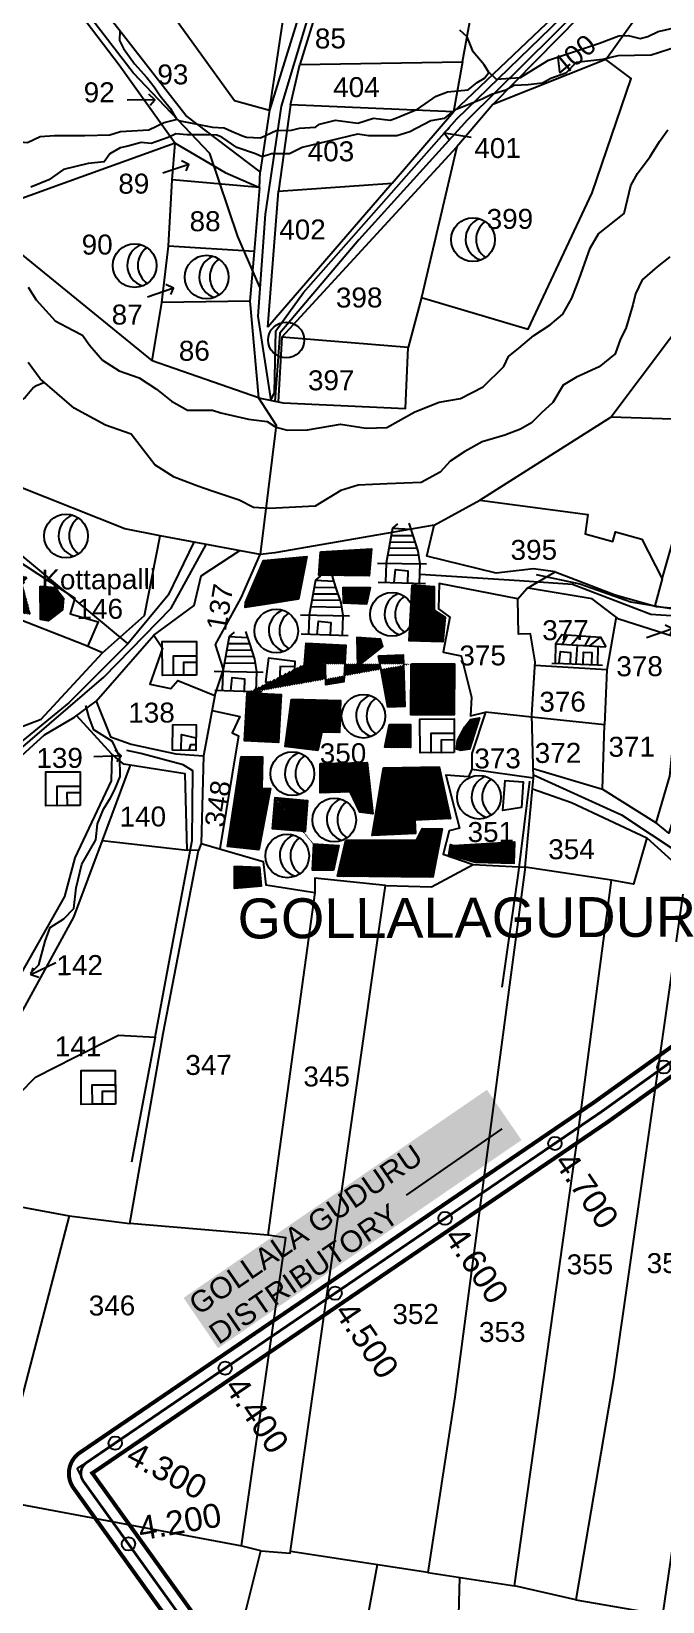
# Model space of a CAD drawing. Header units: inches. Extents: x 208632 to 221797, y 1591440 to 1598854.
# Drawn here: x 211073 to 211547, y 1594470 to 1595650 of the extents above; entities that cross this region are included whole.
import ezdxf
from ezdxf.enums import TextEntityAlignment as Align

# ---------------------------------------------------------------- set-up
doc = ezdxf.new("R2010")
doc.units = ezdxf.units.IN
doc.header["$LTSCALE"] = 15
doc.header["$MEASUREMENT"] = 0
doc.header["$PDMODE"] = 32
doc.header["$PDSIZE"] = 10
doc.linetypes.add('HIDDEN2', pattern=[0.1875, 0.125, -0.0625])
for name, color, linetype in [('BOUNDRY STONES', 240, 'Continuous'), ('CANAL1', 7, 'Continuous'), ('CSMark', 72, 'Continuous'), ('PAPER SIZE', 5, 'Continuous'), ('PLOTS', 7, 'Continuous'), ('PLOTS NO', 7, 'Continuous'), ('ROADS', 1, 'Continuous'), ('STREAMS', 4, 'Continuous'), ('STRUCTURE', 5, 'Continuous'), ('text2', 7, 'Continuous'), ('VILLAGE', 7, 'Continuous'), ('wells', 7, 'Continuous')]:
    doc.layers.add(name, color=color, linetype=linetype)
doc.styles.add('FONT1', font='Arial')
doc.styles.get("Standard").update_dxf_attribs({"font": 'arial.ttf'})
doc.dimstyles.get("Standard").update_dxf_attribs({"dimtxt": 0.18, "dimasz": 0.18, "dimexe": 0.18, "dimexo": 0.0625, "dimgap": 0.09, "dimtad": 0, "dimtih": 1, "dimtoh": 1, "dimdec": 4, "dimzin": 0, "dimdsep": 46, "dimtxsty": 'Standard', "dimcen": 0.09, "dimadec": 0, "dimazin": 0, "dimtfac": 1, "dimtdec": 4, "dimtofl": 0, "dimtmove": 0, "dimatfit": 3, "dimfxl": 1, "dimtolj": 1, "dimtzin": 0, "dimarcsym": 0})
pattern_1 = [(45.23989489005428, (173772.8954707289, 1588738.121336288), (-0.7252197843561018, 0.7191721440131742), [])]

# ---------------------------------------------------------------- blocks, each defined once
blk = doc.blocks.new('GGGGGFDGG')
at = {"layer": 'PLOTS NO', "color": 0}
for points in [[(17673.87058908818, 8953.0614018997), (17670.64353594295, 8947.465246906475), (17676.97567116233, 8943.146468372928)], [(17670.64353594295, 8947.465246906475), (17695.64525086159, 8951.975160277565)]]:
    blk.add_lwpolyline(points, dxfattribs=at)

msp = doc.modelspace()

# ---------------------------------------------------------------- hatches: boundary and pattern name
at = {"layer": 'VILLAGE'}
h = msp.add_hatch(dxfattribs=at)
h.set_pattern_fill('ANSI31', color=30, scale=8.17078623720784, angle=0.2398948900542782)
h.set_pattern_definition(pattern_1)
h.paths.add_polyline_path([(211289.9518435943, 1595258.995999154), (211328.1588432111, 1595261.156072827), (211326.4327082234, 1595240.957236145), (211288.653898086, 1595241.294634872)])
h.paths.add_polyline_path([(211233.5882052379, 1595220.771017167), (211247.0516816224, 1595252.292182553), (211279.7158393533, 1595255.289359372), (211273.4098218328, 1595223.321458566), (211233.2366116421, 1595217.050989492)])
h = msp.add_hatch(dxfattribs=at)
h.set_pattern_fill('ANSI31', color=30, scale=8.17078623720784, angle=0.2398948900542782)
h.set_pattern_definition(pattern_1)
h.paths.add_polyline_path([(211079.2472303517, 1595233.096538561), (211090.4974786658, 1595232.070422478), (211096.7748380111, 1595224.050515836), (211095.9900564179, 1595215.262073119), (211085.0159339139, 1595207.005741225), (211079.3428620831, 1595208.049342499)])
h.paths.add_polyline_path([(211060.196689828, 1595241.404805742), (211069.7749037212, 1595240.265329664), (211066.2610216223, 1595233.828573398), (211072.1229075703, 1595211.965690178), (211053.7516111262, 1595214.6411017)])
h.paths.add_polyline_path([(211047.9032588131, 1595252.549873126), (211059.018246235, 1595248.290775856), (211047.1331006664, 1595218.231962918), (211027.9064716356, 1595226.632270198), (211035.0234327338, 1595241.797087899), (211043.5246472747, 1595238.179421626)])
h = msp.add_hatch(dxfattribs=at)
h.set_pattern_fill('ANSI31', color=30, scale=8.17078623720784, angle=0.2398948900542782)
h.set_pattern_definition(pattern_1)
h.paths.add_polyline_path([(211317.792920691, 1595172.841786905), (211336.7554572629, 1595187.726475459), (211335.0173356308, 1595193.17380638), (211317.0785071484, 1595194.501261261)])
h.paths.add_polyline_path([(211306.8659552684, 1595232.31785679), (211327.2732962423, 1595232.230436306), (211324.5592197924, 1595219.602178086), (211307.0554027992, 1595220.337296546)])
h.paths.add_polyline_path([(211358.8331499522, 1595234.045513784), (211375.3369954525, 1595232.751967249), (211375.2744506303, 1595215.105193068), (211383.6137007616, 1595209.893883395), (211381.7823727124, 1595191.35401416), (211356.623144629, 1595191.998161149)])
h = msp.add_hatch(dxfattribs=at)
h.set_pattern_fill('ANSI31', color=30, scale=8.17078623720784, angle=0.2398948900542782)
h.set_pattern_definition(pattern_1)
h.paths.add_polyline_path([(211267.9930847137, 1595148.246407475), (211304.8656756465, 1595147.06097217), (211304.0938954095, 1595123.054991526), (211290.8484012267, 1595123.480827521), (211287.9291340077, 1595109.642733027), (211263.2827663075, 1595112.554134424)])
h.paths.add_polyline_path([(211341.7113433676, 1595129.262789773), (211357.6176752099, 1595129.173485015), (211357.520542419, 1595111.872879247), (211338.1911432383, 1595111.981402527)])
h.paths.add_polyline_path([(211333.3534643298, 1595180.855058581), (211352.0641744038, 1595181.400921419), (211353.1956615241, 1595142.61658591), (211340.5672302028, 1595142.248166362)], flags=17)
edge = h.paths.add_edge_path()
edge.add_line((211234.7787928403, 1595152.857924222), (211260.2514017198, 1595151.721424432))
edge.add_line((211260.2514017198, 1595151.721424432), (211258.2427856196, 1595115.547627375))
edge.add_line((211258.2427856196, 1595115.547627375), (211232.7955475207, 1595116.960631712))
edge.add_line((211232.7955475207, 1595116.960631712), (211234.7887854454, 1595152.857478386))
edge.add_line((211277.8396017128, 1595174.549371357), (211279.021128033, 1595190.294654106))
edge.add_line((211279.021128033, 1595190.294654106), (211308.8274904539, 1595188.843303751))
edge.add_line((211308.8274904539, 1595188.843303751), (211307.4762411108, 1595161.092714444))
edge.add_line((211307.4762411108, 1595161.092714444), (211293.8105318939, 1595159.031682327))
edge.add_line((211293.8105318939, 1595159.031682327), (211293.5931993555, 1595173.68022466))
edge.add_line((211293.5931993555, 1595173.68022466), (211277.8629579877, 1595174.860622274))
edge.add_line((211358.2078594928, 1595174.734685978), (211390.4877242108, 1595174.714000643))
edge.add_line((211390.4877242108, 1595174.714000643), (211390.4631259784, 1595136.32798533))
edge.add_line((211390.4631259784, 1595136.32798533), (211357.8995204071, 1595136.348852491))
edge.add_line((211357.8995204071, 1595136.348852491), (211357.9241186395, 1595174.734867803))
h = msp.add_hatch(dxfattribs=at)
h.set_pattern_fill('ANSI31', color=30, scale=8.17078623720784, angle=0.2398948900542782)
h.set_pattern_definition(pattern_1)
h.paths.add_polyline_path([(211392.922375997, 1595117.216567292), (211395.3452998003, 1595121.815270707), (211398.2581607154, 1595127.343873553), (211402.527541621, 1595132.975120893), (211409.3612153273, 1595134.077655408), (211405.117793185, 1595120.977512846), (211401.7878244361, 1595110.697351252), (211395.3968040292, 1595109.514226296), (211392.0705834942, 1595110.671845017)])
h = msp.add_hatch(dxfattribs=at)
h.set_pattern_fill('ANSI31', color=30, scale=8.17078623720784, angle=0.2398948900542782)
h.set_pattern_definition(pattern_1)
h.paths.add_polyline_path([(211289.5085991123, 1595099.864425443), (211324.8652825025, 1595100.514927598), (211329.2159133751, 1595062.013442945), (211319.4908156854, 1595063.312544265), (211312.2212648443, 1595078.522528678), (211289.6011586593, 1595077.757908687)])
h.paths.add_polyline_path([(211230.1283010081, 1595105.148776311), (211246.2171974273, 1595104.881185173), (211245.8241233448, 1595081.24763642), (211252.2170103781, 1595081.14130968), (211243.4939148773, 1595034.864500873), (211219.8543670201, 1595037.445162777)])
h.paths.add_polyline_path([(211225.1555617707, 1595022.531795069), (211244.0561434418, 1595021.868202291), (211245.177789934, 1595007.54909171), (211225.0915546691, 1595005.975694033)])
edge = h.paths.add_edge_path()
edge.add_line((211284.3594279549, 1595039.361006468), (211303.580302422, 1595038.2743381))
edge.add_line((211303.580302422, 1595038.2743381), (211299.6241817474, 1595019.583760106))
edge.add_line((211299.6241817474, 1595019.583760106), (211283.804716823, 1595019.729732646))
edge.add_line((211283.804716823, 1595019.729732646), (211284.9128186621, 1595039.329720057))
edge.add_line((211255.394547486, 1595074.271321166), (211280.0382459539, 1595072.029882413))
edge.add_line((211280.0382459539, 1595072.029882413), (211278.2922903248, 1595048.743293352))
edge.add_line((211278.2922903248, 1595048.743293352), (211253.6984691209, 1595050.587261159))
edge.add_line((211253.6984691209, 1595050.587261159), (211255.8488666802, 1595074.229999096))
h = msp.add_hatch(dxfattribs=at)
h.set_pattern_fill('ANSI31', color=30, scale=8.17078623720784, angle=0.2398948900542782)
h.set_pattern_definition(pattern_1)
h.paths.add_polyline_path([(211308.9232710731, 1595042.138903968), (211362.1443970799, 1595042.22158535), (211366.6325162249, 1595050.949207737), (211381.2130826894, 1595050.675301251), (211374.3263504123, 1595014.471451175), (211302.5999883593, 1595015.008553772)])
h.paths.add_polyline_path([(211337.2827580046, 1595096.547458989), (211379.1748587041, 1595097.225261043), (211387.5488331764, 1595058.405730786), (211360.7406410536, 1595057.288620334), (211361.1648957996, 1595047.107440199), (211328.6518178583, 1595045.75260437)])
h = msp.add_hatch(dxfattribs=at)
h.set_pattern_fill('ANSI31', color=30, scale=8.17078623720784, angle=0.2398948900542782)
h.set_pattern_definition(pattern_1)
h.paths.add_polyline_path([(211389.5417044713, 1595038.298409053), (211435.7019023417, 1595041.055205915), (211435.2686627726, 1595024.737262605), (211406.467587512, 1595025.501927931), (211386.4540344617, 1595030.904355172), (211387.5610967286, 1595038.957220705)])

# ---------------------------------------------------------------- linework, layer by layer
at = {"layer": 'BOUNDRY STONES'}
msp.add_circle((211264.0709893196, 1595418.122875403), 13.49425843597658, dxfattribs=at)
at = {"layer": 'CANAL1', "color": 200, "linetype": 'ByBlock', "ltscale": 40, "const_width": 3}
for points in [[(211501.6290754991, 1593808.012780128), (211491.7015744763, 1593858.552785335), (211390.5141219783, 1593958.820351901, -0.22846699026961), (211382.0968485184, 1593982.559717898), (211391.7579379266, 1594071.266084281), (211261.911493143, 1594321.047031499), (211251.5136223042, 1594343.733295147), (211208.1613312032, 1594386.143145137, -0.1007376071034725), (211203.9094586186, 1594392.417299315), (211180.0891253307, 1594449.586099206), (211104.2924115403, 1594555.071835991, -0.433224284621386), (211109.6521904235, 1594582.270847788), (211110.0792660386, 1594582.537770048), (211495.8438826376, 1594845.377392238), (211668.0837932882, 1594968.832588311), (211715.087029017, 1595017.754323458, -0.1016365247283189), (211721.3848586868, 1595022.089005438), (211771.1017025844, 1595043.12305478), (212025.5877440956, 1595180.385211028), (212076.596035417, 1595194.959008548), (212227.6798400554, 1595199.884797137), (212276.1188899335, 1595239.221096004)], [(211519.3455227801, 1593811.207446814), (211509.4232547858, 1593861.720811149, 0.1501138582995362), (211504.1530694543, 1593871.554885679), (211403.1837935917, 1593971.606259034, -0.2284669902724561), (211399.9910346932, 1593980.610846136), (211409.6193497695, 1594069.016284564, 0.1480368160980095), (211407.5892565346, 1594079.837022557), (211278.088506857, 1594328.952968502), (211266.4863776958, 1594354.266704853), (211220.6031281414, 1594399.152492461), (211195.9108746693, 1594458.413900794), (211118.28766341, 1594566.441560857), (211119.9207339612, 1594567.462229952), (211506.1561173624, 1594830.622607762), (211679.9162067118, 1594955.167411689), (211728.2092166611, 1595005.431564901), (211778.8982974156, 1595026.87694522), (212032.4122559044, 1595163.614788972), (212079.403964583, 1595177.040991452), (212227.9299083353, 1595181.883386046, 0.163809803619452), (212239.2882924537, 1595186.124086097), (212287.4660071032, 1595225.248160309)]]:
    msp.add_lwpolyline(points, format="xyb", dxfattribs=at)
at = {"layer": 'CANAL1', "color": 1, "linetype": 'HIDDEN2', "ltscale": 5, "const_width": 2}
msp.add_lwpolyline([(211188, 1594454), (211111.6012446292, 1594560.323593685, -0.4332242846206105), (211114.4221808836, 1594574.638863052), (211115, 1594575), (211501, 1594838), (211674, 1594962), (211721.5769714096, 1595011.51888861, -0.101636524727089), (211724.8916186041, 1595013.800300179), (211775, 1595035), (212029, 1595172), (212078, 1595186), (212227.6366369644, 1595190.878606549, 0.1638098036197554), (212233.6147338689, 1595193.110553944), (212281.7924485184, 1595232.234628157)], format="xyb", dxfattribs=at)
at = {"layer": 'CSMark', "linetype": 'Continuous'}
for p in [(211547.9813907929, 1594871.67452288), (211466.1283112753, 1594814.240274263), (211383.4874631752, 1594757.933167915), (211300.846615075, 1594701.626061567), (211218.2057669749, 1594645.318955219), (211135.5649188747, 1594589.011848871), (211145.4933330759, 1594513.156220033)]:
    msp.add_point(p, dxfattribs=at)
at = {"layer": 'PLOTS'}
for points in [[(211323.53103461, 1595838.529660744), (211296.6442595536, 1595736.552244153), (211251.4878919066, 1595590.857958876), (211263.9918461468, 1595674.408422312), (211223.3187588724, 1595687.597812241), (211230.2775477049, 1595743.038827236), (211177.3564020637, 1595795.742182293), (211149.8886237311, 1595786.378195274), (211135.502309001, 1595722.60241042), (211225.2318084661, 1595598.245011178), (211251.4878919066, 1595590.857958876), (211244.5758851763, 1595544.672459912), (211188.5077366287, 1595586.90440069), (211116.8795088842, 1595679.218380243), (211085.3272179214, 1595719.882761235), (211135.502309001, 1595722.60241042)], [(211389.95410719, 1595589.665099141), (211514.8909403605, 1595708.575673359), (211589.8125716422, 1595766.602700276), (211664.573529375, 1595809.381427186), (211562.3480879059, 1595794.12905291), (211469.2236964131, 1595801.951120506), (211425.0468354225, 1595808.204308551)], [(211504.3645681199, 1595629.038603335), (211590.2579281521, 1595749.043943478), (211484.0216198272, 1595660.771286044), (211419.3424398923, 1595595.181248263)], [(211396.6944182272, 1595627.168456085), (211409.532351043, 1595698.599221544), (211303.0058528832, 1595717.802077816), (211274.3815518871, 1595625.27589643)], [(211244.0525100335, 1595532.893571714), (211178.4749998866, 1595538.544828191), (211180.5010534605, 1595566.042706267), (211094.488384043, 1595535.065655681), (211048.6042471164, 1595518.540703714), (211031.8058013288, 1595503.335987821), (210955.1401763034, 1595547.656467612), (210877.0218685801, 1595592.816744824), (211058.7949745729, 1595613.604049793), (211054.2617046777, 1595637.210079093), (211072.9433672036, 1595711.516996206)], [(211072.9433672036, 1595711.516996206), (211138.3874277075, 1595625.056048834), (211180.5010534605, 1595566.042706267), (211218.3108946527, 1595544.143656054), (211244.0525100335, 1595532.893571714), (211244.5758851763, 1595544.672459912)], [(211267.3074973604, 1595594.789728029), (211274.3815518871, 1595625.27589643), (211396.6944182272, 1595627.168456085), (211389.95410719, 1595589.665099141)], [(211365.7752033411, 1595450.064842712), (211446.0168417734, 1595426.169338491), (211494.2095653406, 1595528.686076418), (211523.4508259245, 1595614.631473052), (211504.3645681199, 1595629.038603335), (211419.3424398923, 1595595.181248263), (211392.4344331245, 1595563.284266881)], [(211343.6564880412, 1595536.037692619), (211389.95410719, 1595589.665099141), (211267.3074973604, 1595594.789728029), (211258.3742098889, 1595529.987657231)], [(211260.7799685804, 1595420.197584579), (211392.4344331245, 1595563.284266881), (211365.7752033411, 1595450.064842712), (211355.7697932215, 1595412.407076802)], [(211031.8058013288, 1595503.335987821), (211059.1969497889, 1595487.501135612), (211163.3427213045, 1595402.607246399), (211170.6380346974, 1595446.218928756), (211175.5046586121, 1595488.621159133), (211178.4749998866, 1595538.544828191)], [(211244.0525100335, 1595532.893571714), (211239.9032804202, 1595484.745669), (211175.5046586121, 1595488.621159133)], [(211250.2463954073, 1595427.839018408), (211258.3742098889, 1595529.987657231), (211343.6564880412, 1595536.037692619), (211250.2463954073, 1595427.839018408)], [(211239.9032804202, 1595484.745669), (211236.6871946848, 1595447.426022333), (211170.6380346974, 1595446.218928756)], [(211236.6871946848, 1595447.426022333), (211243.2518062532, 1595374.55857807), (211163.3427213045, 1595402.607246399)], [(211409.6921233217, 1595297.741906081), (211470.5895749984, 1595336.352708343), (211508.1797938308, 1595360.186029218), (211574.372883116, 1595447.967830621), (211647.9120319667, 1595447.066826028), (211639.026337809, 1595355.958072511), (211508.1797938308, 1595360.186029218)], [(211243.2518062532, 1595374.55857807), (211261.7199434209, 1595370.854285124), (211353.6486090899, 1595366.597577861), (211355.7697932215, 1595412.407076802), (211260.7799685804, 1595420.197584579), (211258.1500598428, 1595371.570323478)], [(211243.2518062532, 1595374.55857807), (211256.5113484022, 1595354.208811211), (211244.5807216653, 1595257.023430224), (211169.3105279536, 1595270.934203769)], [(211126.0393279442, 1595182.946158522), (211157.6334013524, 1595210.990532318), (211169.3105279536, 1595270.934203769), (211142.7632626798, 1595276.105655067), (211063.2579866041, 1595307.706326443), (211024.3399535065, 1595346.942390811)], [(210898.0728401572, 1595305.568558586), (211040.4477064476, 1595266.324121979), (211105.2109050683, 1595224.145584838), (211101.7696438908, 1595212.210399183), (211122.7014119444, 1595206.175161621), (211114.7976891501, 1595187.774950863)], [(211375.4087849513, 1595278.992607203), (211409.6921233217, 1595297.741906081), (211490.8014334255, 1595286.976726563), (211488.866271988, 1595272.396420784), (211509.5744185217, 1595266.612487078), (211511.5983290155, 1595273.858668865), (211531.3924515671, 1595268.330028606), (211546.8149428472, 1595238.501727876), (211541.0802932837, 1595218.257264977)], [(211546.8149428472, 1595238.501727876), (211562.9532082131, 1595295.473040742), (211692.4380003609, 1595279.473115099), (211689.6939807164, 1595211.066334358), (211582.4530917775, 1595214.119585189)], [(210875.3472001583, 1595275.320720608), (210989.5529786612, 1595236.838201852), (210969.7493241908, 1595197.410789609), (210987.398336542, 1595151.25528057), (211059.6572986243, 1595125.390207133), (211079.9904119819, 1595133.034880473), (211126.0393279442, 1595182.946158522), (211112.6324254501, 1595188.70502956), (210989.5529786612, 1595236.838201852)], [(211466.1613690168, 1595243.951938516), (211450.0744902864, 1595246.106840387), (211421.8035382603, 1595242.959847028), (211369.7280260235, 1595255.613250294), (211375.4087849513, 1595278.992607203), (211255.4902636167, 1595258.245117316), (211244.5807216653, 1595257.023430224)], [(210374.9868689108, 1594376.528986337), (210607.2254122889, 1594328.26036109), (210653.3052161603, 1594465.7575027), (210498.6564100502, 1594540.277329969), (210520.3780595087, 1594586.892466567), (210588.7621088826, 1594671.487473441), (210675.0320327674, 1594741.405956348), (210738.4744169493, 1594792.823588986), (210866.1646601796, 1594907.553111028), (210925.8232685094, 1594966.559100708), (210960.3291841947, 1594999.106346471), (211022.9601063166, 1595067.385748876), (211082.3589382865, 1595121.253972376), (211104.8379688989, 1595134.64924314), (211121.1218284389, 1595146.658222558), (211164.5399050984, 1595196.370545816), (211194.9612812289, 1595218.682386948), (211200.1616754322, 1595240.923099459), (211229.2866477816, 1595259.849946111)], [(211210.4817113822, 1595151.050428128), (211216.9514597185, 1595170.429219957), (211210.9648684051, 1595189.264296649), (211230.346162359, 1595224.34770414), (211244.5807216653, 1595257.023430224)], [(211338.7128284115, 1595008.175502026), (211373.2483469628, 1595007.136887109), (211404.6078353686, 1595023.864626843), (211443.6857888223, 1595021.859040225), (211449.9400842944, 1595089.060703139), (211448.7575324801, 1595136.457913987), (211451.1582985623, 1595176.272075348), (211447.6173777337, 1595197.258987209), (211438.8375487185, 1595197.025066341), (211438.1289979169, 1595223.619337024), (211444.9034061136, 1595231.340727724), (211466.1613690168, 1595243.951938516), (211511.3595127603, 1595226.676271295), (211542.573309266, 1595217.834338299), (211582.4530917775, 1595214.119585189), (211576.5776809887, 1595203.544762408), (211560.5375846279, 1595193.617631229), (211514.2043046781, 1595208.312203958), (211494.1117224222, 1595223.708253192), (211447.5684208356, 1595231.345509636), (211445.4871396278, 1595231.687025553)], [(211438.1289979169, 1595223.619337024), (211379.1191508071, 1595234.994778947), (211378.6752773264, 1595216.186085166), (211387.0661041192, 1595209.691092817), (211382.0098698846, 1595183.39679382), (211395.5084515874, 1595180.801098421), (211403.2608263692, 1595149.681434892), (211402.5358232797, 1595135.573304732), (211414.022697215, 1595138.518408027)], [(211512.0333554986, 1595209.975705445), (211505.222640458, 1595170.148451872), (211450.986252164, 1595173.418868151)], [(211582.4530917775, 1595214.119585189), (211571.8039504956, 1595134.704684071), (211563.0147086316, 1595084.40161054), (211551.7786100357, 1595047.516271208), (211542.0959871658, 1595055.222864476), (211552.5542054431, 1595090.272035688), (211562.2757660479, 1595186.598186298), (211560.5375846279, 1595193.617631229)], [(211164.5399050984, 1595196.370545816), (211171.1661796833, 1595186.398189341), (211161.4580599768, 1595159.495908315), (211177.2699817509, 1595156.250820953), (211182.5875293064, 1595162.259808747), (211210.4817113822, 1595151.050428128), (211201.9383911677, 1595105.655765551)], [(211505.222640458, 1595170.148451872), (211503.4844212202, 1595128.786694023), (211448.8005126101, 1595134.735250964), (211414.022697215, 1595138.518408027), (211403.5908416132, 1595107.340560508), (211403.6404892902, 1595095.482926802), (211449.9400842944, 1595089.060703139)], [(211121.1218284389, 1595146.658222558), (211131.9167417011, 1595119.791923468), (211147.6378968185, 1595114.240986054), (211181.0986057208, 1595107.117987638), (211201.9383911677, 1595105.655765551), (211200.1944385609, 1595039.634521864), (211198.045481265, 1595034.512629887), (211189.6726810087, 1595034.787404945), (211188.1930822655, 1595091.952543001), (211142.1184741404, 1595099.196549356), (211132.9394448373, 1595106.904868573), (211106.3781953925, 1595135.785125467)], [(211208.3267041804, 1595139.599865312), (211229.3358381284, 1595135.193468475), (211223.3970803806, 1595122.87161518), (211228.1568122168, 1595120.5775695), (211214.0682338968, 1595035.623843059)], [(211449.7629882323, 1595096.158793299), (211501.9468327081, 1595080.400328839), (211503.4844212202, 1595128.786694023)], [(211132.9394448373, 1595106.904868573), (211132.4025871281, 1595086.741873399), (211105.1133083671, 1595028.871496204), (211097.5285034755, 1594999.77912219), (211048.3850746013, 1594913.489454188), (211042.9397704148, 1594879.945216841), (211017.5741620485, 1594832.677943025), (210989.6559201234, 1594806.533584039), (210899.5592598534, 1594821.029170527), (210815.672780784, 1594862.186221252)], [(211146.7485422193, 1595098.468594329), (211125.6590721869, 1595041.842162567), (211189.6726810087, 1595034.787404945)], [(211403.6404892902, 1595095.482926802), (211401.1297822745, 1595089.748974899), (211384.047460358, 1595091.140209663), (211394.4606378987, 1595051.200904314), (211386.6357817239, 1595049.160768266), (211382.0157392162, 1595031.599870986), (211404.6078353686, 1595023.864626843)], [(211449.1710187616, 1595080.797185221), (211478.5000045781, 1595070.597133606), (211535.1987803592, 1595043.828661587), (211564.624948574, 1595017.434308401), (211606.5250784016, 1594977.582011838)], [(211501.9468327081, 1595080.400328839), (211542.0959871658, 1595055.222864476)], [(211535.1987803592, 1595043.828661587), (211525.0791776781, 1595009.067720966), (211508.6725078342, 1595012.087779952), (211443.6857888223, 1595021.859040225), (211415.2181693689, 1594807.359064449), (211390.8570224517, 1594623.800849046), (211370.582883471, 1594491.619035473), (211267.2001545446, 1594507.475950716)], [(211125.6590721869, 1595041.842162567), (211104.2194832146, 1594984.275641453), (211063.4455114866, 1594909.647270828), (211044.3265794241, 1594914.524847965), (210925.8232685094, 1594966.559100708)], [(211031.9436112444, 1594772.609567337), (211100.9506303622, 1594759.76083908), (211146.6127115122, 1594754.002859282), (211171.6459258782, 1594896.787738458), (211198.045481265, 1595034.512629887)], [(211200.1944385609, 1595039.634521864), (211246.7705631986, 1595026.170154588), (211248.8284519999, 1595008.579253073), (211285.5616272082, 1595002.783951887), (211257.3984107443, 1594797.318834066), (211250.2775201251, 1594745.368282468), (211146.6127115122, 1594754.002859282)], [(211245.0542039683, 1594508.05437329), (211267.0209561346, 1594506.219758686), (211333.9528589679, 1594975.416571631), (211338.7128284115, 1595008.175502026), (211285.6103456322, 1595013.671947796), (211285.5616272082, 1595002.783951887)], [(211370.582883471, 1594491.619035473), (211435.5986202722, 1594481.646876307), (211481.9683898266, 1594811.028714575), (211508.6725078342, 1595012.087779952)], [(211564.624948574, 1595017.434308401), (211533.4109691361, 1594799.809594707), (211510.1145289936, 1594637.386180346), (211481.9041346952, 1594471.053237099), (211435.5986202722, 1594481.646876307)], [(211481.9041346952, 1594471.053237099), (211547.2683038297, 1594459.967345463), (211589.189109741, 1594745.971843276), (211609.3280745959, 1594883.369834668), (211622.9041559326, 1594962.151284877)], [(211100.9506303622, 1594759.76083908), (211045.1074237149, 1594546.284056372), (210971.3454765301, 1594569.275983986), (210984.5190682449, 1594604.99234251)], [(211230.5962300777, 1594511.643767452), (211255.8957234697, 1594687.922530225), (211263.8347583976, 1594743.239181553), (211250.2775201251, 1594745.368282468)], [(210781.5167038024, 1594463.192213339), (210914.2248686025, 1594378.433254639), (210936.4683011013, 1594457.384175038), (210990.126719951, 1594436.755024403), (211031.2976173152, 1594416.542845304), (211118.1999461727, 1594394.845390962), (211211.0033946893, 1594371.674566735), (211237.0075940825, 1594475.826208295), (211245.0542039683, 1594508.05437329), (211230.9207382957, 1594511.583165097), (211045.1074237149, 1594546.284056372)], [(211332.4911708758, 1594497.461568983), (211297.3113578798, 1594307.184930581), (211280.1621410047, 1594191.990998962), (211317.3372514696, 1594186.456644654), (211346.9242953865, 1594113.517330435), (211339.4238739936, 1594048.152607023), (211428.4318404328, 1594058.060372994), (211400.8507107594, 1594231.066458004)], [(211586.9963359022, 1594446.370289926), (211605.7093689844, 1594443.140497749), (211567.9182952224, 1594256.417457932), (211562.0566451172, 1594221.99884292), (211505.2927908356, 1594210.242878282), (211400.8507107594, 1594231.066458004), (211389.3593441753, 1594291.891908828), (211394.5529732471, 1594487.942486345)]]:
    msp.add_lwpolyline(points, dxfattribs=at)
at = {"layer": 'ROADS', "color": 1}
for points in [[(211244.3495268905, 1595457.930191947), (211227.8346861569, 1595495.831597273), (211206.6488903708, 1595558.286004162), (211149.0341035531, 1595618.925287474), (211067.6289033323, 1595724.895460219), (211026.6398470816, 1595787.715407124), (210982.39771364, 1595833.185180489), (210897.4520288766, 1595943.2588884), (210818.5676568783, 1596030.379792195), (210733.1126983928, 1596146.579265764), (210636.1104264808, 1596227.588552026), (210595.9576588624, 1596261.121241335), (210508.3556919384, 1596382.221099786), (210472.6392382835, 1596431.595076579), (210424.4287060748, 1596510.839245034), (210377.6348310985, 1596578.517081578), (210255.7783192913, 1596669.601607966), (210226.2950986982, 1596691.639537201), (210208.7155919758, 1596693.870557536), (210192.6342637849, 1596700.639037021), (210132.6562587694, 1596748.164306446), (210065.3316666984, 1596817.71215796), (209967.4701743645, 1596911.119408333), (209960.1964760777, 1596918.062038583)], [(211298.9256171155, 1595722.515683748), (211260.238157507, 1595593.869402252), (211248.2878301043, 1595512.715997183), (211242.7826891133, 1595436.133884085), (211252.4858748371, 1595372.706431597), (211255.3030867111, 1595378.700104431), (211256.4018169245, 1595424.995068778), (211277.0055319041, 1595453.853609547), (211392.3638429219, 1595584.380207967), (211478.8749628311, 1595667.995873471)], [(211486.3508676545, 1595668.573254293), (211400.4772035038, 1595583.658122524), (211318.6519747954, 1595493.503130615), (211259.3695697672, 1595423.381945772), (211257.8129764113, 1595401.896030695), (211255.6522614712, 1595372.071325653)], [(211364.7947430185, 1595242.244129954), (211439.5883997579, 1595237.31807766), (211479.1892918387, 1595234.70988769), (211538.1956950749, 1595212.086639593), (211648.6134414259, 1595204.830325028), (211796.8578730037, 1595198.167646663), (211904.2413663637, 1595204.317743613), (212020.0593338071, 1595217.240387277), (212075.7003303813, 1595223.44865347), (212146.4006285262, 1595271.5039925), (212190.4454161162, 1595301.441450413), (212253.5890321003, 1595363.421526711), (212340.8426271435, 1595426.91915135), (212398.8467584726, 1595458.510564854), (212484.173816294, 1595513.972169952), (212515.8063992413, 1595532.169996393), (212619.8541132131, 1595616.212215185), (212632.1473270325, 1595621.111577283)], [(211452.0509128865, 1595241.807312134), (211484.9154746142, 1595234.945547719), (211523.1365132974, 1595221.419735588), (211576.0737904585, 1595212.539826512), (211650.3956764857, 1595209.261259547), (211773.3263995013, 1595203.838407289), (211836.4430410265, 1595203.510047832), (211942.1533662466, 1595214.337159245), (212070.9803168809, 1595225.26672292), (212202.2622287227, 1595243.374978712), (212251.2660474551, 1595243.495923797), (212320.5664309512, 1595285.337914278), (212410.2240379549, 1595297.292882111), (212506.1163528795, 1595307.227942364), (212560.0496439207, 1595312.815778016), (212599.9004282974, 1595324.190845387), (212670.1594767174, 1595309.015490826), (212700.0445783073, 1595307.341885786), (212723.2945733441, 1595313.579883935)], [(211044.6132598675, 1595094.141266212), (211126.933458582, 1595164.710188586), (211177.4910399358, 1595216.591985015), (211204.0031738284, 1595264.522614843)], [(211062.2908953199, 1595258.435002849), (211145.111001172, 1595189.875723592)], [(211194.5356078086, 1595266.272326919), (211175.3984972955, 1595226.426743949), (211145.1289272952, 1595189.860884174), (211100.6705736915, 1595145.485918597), (211063.2426702734, 1595114.753483343)], [(210518.9951193391, 1594590.490959598), (210555.508656203, 1594619.342153795), (210601.9422110432, 1594656.031656457), (210642.0028730894, 1594675.448714025), (210714.1773383874, 1594685.732286341), (210762.9214174955, 1594692.677447076), (210804.8737105017, 1594712.964545247), (210876.5313393417, 1594738.41757354), (210922.4074292904, 1594747.787092003), (210979.1371974399, 1594790.284745864), (211000.5051332345, 1594809.020489216), (211038.9941649415, 1594827.068036461), (211075.5283268058, 1594863.935977699), (211105.2944353059, 1594878.965947127), (211138.0375611946, 1594895.499118773), (211165.5282653475, 1594894.1234843), (211175.4415662461, 1594946.764790647), (211193.3524761175, 1595041.874754839), (211193.9650109889, 1595094.366540427), (211186.6314405455, 1595098.902777421), (211154.7774404076, 1595107.363714996), (211144.2685166102, 1595109.674729387)], [(211449.8855665616, 1595091.245798495), (211516.2579630235, 1595061.328725026), (211560.767988477, 1595031.553542119), (211598.7523591302, 1594992.863537517), (211621.3565416087, 1594983.636280859), (211645.0995156486, 1594976.802039092), (211679.2823685865, 1594953.183504639), (211745.3360108264, 1594908.201543419), (211785.7296047874, 1594892.733569633), (211817.3839153833, 1594859.169298239), (211862.7793317219, 1594819.833080563), (211916.6521684249, 1594747.510816588), (211991.4572124879, 1594626.143145264), (212042.9745254339, 1594542.558724141), (212081.3778142747, 1594486.127285661), (212130.393078581, 1594411.891420227)], [(211426.453674567, 1594931.738729089), (211438.8270636412, 1595017.425681884), (211447.3331777866, 1595086.472681201)], [(211165.5282653475, 1594894.1234843), (211147.8083563837, 1594800.027767268)]]:
    msp.add_lwpolyline(points, dxfattribs=at)
at = {"layer": 'STREAMS'}
for points in [[(211138.9120227871, 1595650.87477813), (211138.6703009313, 1595643.209972056), (211141.7080956275, 1595637.20121625), (211149.9722767944, 1595625.740159111), (211159.3273832728, 1595615.37857024), (211164.8333087644, 1595608.55898895), (211169.2438605836, 1595601.734821353), (211176.9512548977, 1595592.461106602), (211181.6413460048, 1595584.269595284), (211183.0152489892, 1595583.180510967), (211208.7806817929, 1595578.088011065), (211217.546778476, 1595577.577296127), (211223.0345042014, 1595575.136922159), (211231.2654519161, 1595571.613197184), (211234.2826189707, 1595570.531056945), (211244.6918441052, 1595570.027221753), (211256.4453127758, 1595575.550489874), (211267.9467452357, 1595575.872387232), (211273.9660461927, 1595577.26610407), (211286.0876131077, 1595578.121182496), (211289.1665520348, 1595580.363090305), (211301.1639154491, 1595583.328190567), (211317.8150194134, 1595581.168892055), (211329.8095112327, 1595584.819831479), (211342.1686511076, 1595583.328413785), (211346.4512825134, 1595584.889510245), (211362.8935681393, 1595591.645402829), (211376.9210180493, 1595601.477514879), (211385.314793257, 1595604.598989784), (211400.9207701691, 1595606.207496868), (211407.5888037094, 1595611.722161512), (211413.2368363864, 1595615.003602845), (211416.4793660313, 1595619.132286366), (211412.8520871662, 1595624.946834099), (211404.7475806462, 1595634.686280087), (211400.0679957416, 1595645.98323132), (211394.7286150182, 1595650.933296535)], [(211416.4473314319, 1595619.383575743), (211421.9837609742, 1595614.171179391), (211440.1769430997, 1595615.34958739), (211450.3521531935, 1595621.730001572), (211461.3533449512, 1595628.389464382), (211499.6258498345, 1595641.225459689), (211514.2160464099, 1595646.797716084), (211521.107960699, 1595647.102098887), (211530.2172427377, 1595644.660245763), (211536.0005408276, 1595646.337810577), (211543.7057458044, 1595649.952299131), (211558.0294604328, 1595653.318972759), (211575.6758338175, 1595653.392857774), (211589.736527577, 1595653.727319879)], [(211557.2657803123, 1595638.160096415), (211538.5407881635, 1595632.294937453), (211513.4523665564, 1595631.638775976), (211501.8823092985, 1595629.110275105), (211482.0394710528, 1595626.822726522), (211474.3527258716, 1595618.799381233), (211463.0653028818, 1595614.618713486), (211456.7376394112, 1595611.285519165), (211445.9901024719, 1595609.86275944), (211435.5137985811, 1595609.543305105), (211429.1871528286, 1595605.934588551), (211418.447828069, 1595602.582922692), (211411.2928931782, 1595599.246264603), (211390.0978959123, 1595590.615180013), (211382.9544983938, 1595584.522986464), (211372.7596749005, 1595582.826950681), (211357.0780324323, 1595574.494540657), (211347.1635357328, 1595571.69744509), (211326.2086202098, 1595571.609707274), (211317.6555124283, 1595572.951719347), (211275.9919394394, 1595562.805651503), (211266.6369424567, 1595558.082021797), (211253.1265185162, 1595558.02545392), (211245.9669686764, 1595555.791010014), (211240.9947896855, 1595557.974658612), (211226.9120388995, 1595562.875745192), (211215.575140961, 1595570.543912371), (211211.9838286688, 1595572.182225877), (211204.5381834827, 1595572.426577603), (211189.3733525873, 1595572.363082757), (211181.0982641251, 1595573.155142138), (211175.3195809842, 1595570.37536314), (211162.6547523738, 1595565.913401728), (211154.9310878683, 1595566.707706146), (211145.0165911689, 1595563.910610579), (211139.2321392083, 1595562.508631192), (211131.5303955766, 1595558.067450119), (211127.1441165067, 1595551.98680057), (211115.2927144698, 1595550.834945479), (211096.5619535013, 1595546.347586129), (211085.7049683049, 1595538.512718052), (211072.2176191089, 1595532.945079256)], [(210962.6413126223, 1595559.766532836), (210967.0263019359, 1595566.122767244), (210986.3211778371, 1595567.581314507), (210995.1107701307, 1595575.609341159), (211000.0703940312, 1595576.456750254), (211017.4536106615, 1595573.498423177), (211034.564576792, 1595569.71224918), (211069.5953206776, 1595566.55222169), (211079.2271831089, 1595571.001484133), (211089.9768916371, 1595571.873136196), (211112.5862141149, 1595571.967800981), (211131.6099928531, 1595572.323043424), (211139.5955246237, 1595574.836472194), (211160.8215370426, 1595576.027578593), (211172.3789033246, 1595581.587136589), (211182.2945536278, 1595584.108710491)], [(211070.001985361, 1595457.948665533), (211076.0280944015, 1595448.226031587), (211090.2810874534, 1595432.55623335), (211103.611130728, 1595425.52270787), (211110.9422780168, 1595421.78724918), (211116.5165733664, 1595414.056593528), (211126.0948747424, 1595403.019619519), (211138.5430951561, 1595394.874673848), (211153.6391099434, 1595389.620826485), (211166.53156648, 1595381.256255816), (211177.8749116088, 1595372.220542041), (211189.95477137, 1595365.305199613), (211208.5754647061, 1595365.383164086), (211215.012260521, 1595363.416244792), (211235.6484070635, 1595358.628664857), (211249.8429626573, 1595356.915813152), (211256.289191137, 1595352.73347732), (211265.1663538856, 1595350.333704787), (211280.0176816902, 1595350.617372007), (211304.8275442446, 1595354.930576472), (211324.1261868615, 1595351.909781459), (211339.6415500851, 1595352.417814984), (211360.8732481005, 1595364.248446858), (211379.020793496, 1595371.413768377), (211395.1918439907, 1595374.140003284), (211412.2246243706, 1595382.851456327), (211427.6012134298, 1595398.270515565), (211431.1164597367, 1595405.817642945), (211438.8490183149, 1595412.053215106), (211450.1155313496, 1595421.405181912), (211462.4958820631, 1595429.432498315), (211471.9936411511, 1595437.669331366), (211478.8154654736, 1595449.66111439), (211484.2979307736, 1595463.862745577), (211492.6241857276, 1595487.159592787), (211498.7855280682, 1595498.040882371), (211518.2297635641, 1595513.187214223), (211523.2577519492, 1595534.210155236), (211528.09658832, 1595543.313623484), (211537.7972936511, 1595555.982117335), (211544.6219004077, 1595567.309355997), (211551.0134016233, 1595576.197840217)], [(211552.4384698927, 1595480.734578962), (211542.9477290899, 1595473.217677311), (211531.6526399974, 1595463.427367677), (211526.7093769992, 1595452.757311727), (211524.7031804087, 1595444.591941252), (211519.3359849825, 1595426.89611684), (211515.5148475261, 1595418.949783063), (211511.4804778926, 1595407.83036199), (211499.2785495756, 1595398.036255437), (211482.3070593269, 1595390.261497214), (211472.3571288066, 1595384.102083876), (211464.6258311728, 1595371.238025252), (211456.0428784975, 1595363.498288673), (211448.3667650465, 1595355.762349011), (211440.2238719222, 1595351.19664945), (211428.4534651433, 1595346.615761561), (211411.4705910181, 1595341.559878532), (211398.3513880805, 1595334.254319405), (211387.2725342085, 1595326.957303179), (211379.8251455146, 1595318.769150541), (211365.574173362, 1595311.005682076), (211339.9590150203, 1595309.992191627), (211329.0783714397, 1595309.493463946), (211318.1978846161, 1595308.994736921), (211305.0644515157, 1595305.087847534), (211285.8428612765, 1595293.225132403), (211251.6151851196, 1595291.495674055), (211239.5962880283, 1595292.125157633), (211228.6901871653, 1595297.743975543), (211208.4839662581, 1595304.456831139), (211197.5852977482, 1595308.263098594), (211179.7676449336, 1595314.971209609), (211165.2188513502, 1595324.200140777), (211147.4372240688, 1595347.463624061), (211128.1376856289, 1595354.180275919), (211104.7318350184, 1595366.997386909), (211079.2475313437, 1595388.869107312), (211070.1266481812, 1595401.292959531)], [(211082.4775718345, 1595386.280540973), (211075.0538279846, 1595383.241366636), (211074.1716327415, 1595382.529886721), (211067.8295049605, 1595374.89456715), (211060.7672877899, 1595370.087377302), (211054.226751813, 1595367.582740575), (211040.0646690303, 1595366.99260458), (211037.2502481613, 1595362.557093261), (211027.1805235551, 1595357.206535168), (211025.06692975, 1595354.54342365), (211017.480339455, 1595348.141519356), (211012.0101705143, 1595343.694952237), (211003.1700915154, 1595340.649783969), (210986.6363525419, 1595335.224720372), (210976.4153634584, 1595323.680336091), (210973.236588628, 1595321.720550863), (210968.8228462939, 1595318.693979343), (210968.4709510446, 1595318.161666329), (210968.8865606748, 1595303.476715698), (210967.5041691398, 1595295.331322808), (210960.6265553542, 1595288.755440439), (210955.872030918, 1595282.542340493), (210952.8738831413, 1595279.698642584)]]:
    msp.add_lwpolyline(points, dxfattribs=at)
at = {"layer": 'STREAMS', "color": 4}
msp.add_lwpolyline([(211071.835005959, 1594942.222388902), (211078.0386126291, 1594948.474394855), (211082.9481947928, 1594966.23915073), (211086.6429874971, 1594976.52759517), (211096.8946811186, 1594983.107848773), (211104.3378416844, 1594990.921536665), (211106.1607971202, 1595006.365667124), (211110.4473438927, 1595024.127814363), (211120.9609583943, 1595042.538630991), (211122.157500037, 1595054.37317102), (211126.7828677533, 1595065.59940693), (211132.0430015237, 1595074.026551314), (211135.1317030092, 1595080.265515221), (211139.1406881065, 1595089.932678396), (211139.0794288378, 1595104.563573788), (211133.4231247199, 1595116.369421087), (211119.3696244992, 1595125.02699806), (211115.9041677077, 1595134.351567505), (211113.3744997045, 1595143.368692925)], dxfattribs=at)
at = {"layer": 'text2', "linetype": 'Continuous'}
msp.add_lwpolyline([(212281.7924485184, 1595232.234628157), (212231.0013815813, 1595190.988307391), (212078, 1595186), (212029, 1595172), (211775, 1595035), (211723, 1595013), (211674, 1594962), (211501, 1594838), (211115, 1594575), (211107, 1594570), (211111.0949150108, 1594561.028248942), (211188, 1594454), (211213, 1594394), (211259, 1594349), (211270, 1594325), (211270, 1594325), (211401, 1594073), (211390, 1593972), (211500, 1593863), (211511, 1593807)], dxfattribs=at)
at = {"layer": 'VILLAGE', "color": 5}
for points in [[(211347.7305173767, 1595279.91439212), (211344.0168004729, 1595276.61229193), (211339.2183383642, 1595250.373765135), (211338.7304816504, 1595236.015633333)], [(211356.2388605686, 1595280.436029562), (211359.1950560797, 1595271.295010134), (211363.0051480804, 1595259.51360905), (211364.626426245, 1595249.968956263), (211364.1230086984, 1595235.152852926)], [(211343.0268561292, 1595271.199165683), (211359.1950560797, 1595271.295010134)], [(211344.0168004729, 1595276.61229193), (211357.7169583242, 1595275.865519848)], [(211340.3807420635, 1595256.729918403), (211363.5286268295, 1595256.431828878)], [(211341.272323203, 1595261.605183662), (211362.2355953697, 1595261.893186535)], [(211342.1639088407, 1595266.480473519), (211360.8178843, 1595266.27697116)], [(211332.797524587, 1595250.476063363), (211369.4951583314, 1595249.891386241)], [(211345.178822851, 1595235.796533343), (211346.2394458858, 1595245.73291647), (211355.4879888076, 1595244.745714433), (211355.1723785352, 1595235.456975014)], [(211289.802720241, 1595240.899131306), (211286.0890033372, 1595237.597031116), (211281.2905412284, 1595211.35850432), (211280.8026845146, 1595197.000372519)], [(211285.0990589935, 1595232.183904869), (211301.267258944, 1595232.27974932)], [(211286.0890033372, 1595237.597031116), (211299.7891611884, 1595236.850259033)], [(211298.3110634329, 1595241.420768747), (211301.267258944, 1595232.27974932), (211305.0773509447, 1595220.498348236), (211306.6986291092, 1595210.953695449), (211306.1952115626, 1595196.137592112)], [(211333.2266306056, 1595236.202641694), (211368.6954455298, 1595234.997491906)], [(211283.3445260673, 1595222.589922848), (211304.307798234, 1595222.87792572)], [(211284.236111705, 1595227.465212704), (211302.8900871642, 1595227.261710346)], [(211274.8697274513, 1595211.460802549), (211311.5673611957, 1595210.876125427)], [(211282.4529449278, 1595217.714657588), (211305.6008296938, 1595217.416568063)], [(211224.9656874897, 1595198.608817435), (211221.2519705858, 1595195.306717245), (211216.4535084771, 1595169.068190449), (211215.9656517633, 1595154.710058648)], [(211233.4740306815, 1595199.130454876), (211236.4302261926, 1595189.989435449), (211240.2403181933, 1595178.208034365), (211241.8615963579, 1595168.663381578), (211241.3581788113, 1595153.847278241)], [(211275.2988334699, 1595197.187380879), (211310.7676483941, 1595195.982231092)], [(211287.2510257152, 1595196.781272528), (211288.31164875, 1595206.717655655), (211297.5601916718, 1595205.730453619), (211297.2445813995, 1595196.4417142)], [(211466.4064280941, 1595189.837737419), (211471.2117957811, 1595196.759792893), (211500.4561120031, 1595194.811676746), (211504.2847284122, 1595187.580678005)], [(211219.3990789536, 1595185.174898833), (211238.0530544129, 1595184.971396475)], [(211220.2620262422, 1595189.893590998), (211236.4302261926, 1595189.989435449)], [(211221.2519705858, 1595195.306717245), (211234.9521284371, 1595194.559945162)], [(211466.4064280941, 1595189.837737419), (211466.237404547, 1595175.228004127)], [(211466.4064280941, 1595189.837737419), (211504.2847284122, 1595187.580678005)], [(211471.7175744523, 1595189.521261421), (211475.7445639069, 1595196.457841611)], [(211478.404767304, 1595189.122790755), (211484.1398916824, 1595195.898585123)], [(211482.1242318224, 1595174.604302902), (211482.9731263876, 1595188.850575323)], [(211488.7610564822, 1595188.505689148), (211492.6497740974, 1595195.331697553)], [(211492.2307123567, 1595188.298942293), (211500.4561120031, 1595194.811676746)], [(211498.3221761395, 1595187.935969415), (211498.0110590979, 1595173.980601677)], [(211217.6159121765, 1595175.424343717), (211240.7637969424, 1595175.126254192)], [(211218.5074933159, 1595180.299608977), (211239.4707654827, 1595180.587611849)], [(211463.8207534481, 1595175.102854461), (211466.237404547, 1595175.228004127), (211498.0110590979, 1595173.980601677), (211501.8028643269, 1595173.831739131)], [(211469.3597775405, 1595175.105422832), (211470.3440140857, 1595184.102664238), (211477.7723483286, 1595183.290055384), (211477.4385760855, 1595174.788257141)], [(211487.2050132802, 1595174.404836416), (211487.611982545, 1595183.484713942), (211493.9286065091, 1595183.201596488), (211493.523209175, 1595174.156790254)], [(211210.0326946999, 1595169.170488678), (211246.7303284443, 1595168.585811556)], [(211222.4139929639, 1595154.490958657), (211223.4746159987, 1595164.427341784), (211232.7231589205, 1595163.440139748), (211232.4075486481, 1595154.151400329)], [(211210.4618007185, 1595154.897067008), (211245.9306156427, 1595153.691917221)]]:
    msp.add_lwpolyline(points, dxfattribs=at)
at = {"layer": 'VILLAGE', "color": 30}
for points in [[(211289.9518435943, 1595258.995999154), (211328.1588432111, 1595261.156072827), (211326.4327082234, 1595240.957236145), (211288.653898086, 1595241.294634872), (211289.9518435943, 1595258.995999154)], [(211233.5882052379, 1595220.771017167), (211247.0516816224, 1595252.292182553), (211279.7158393533, 1595255.289359372), (211273.4098218328, 1595223.321458566), (211233.2366116421, 1595217.050989492), (211233.5882052379, 1595220.771017167)], [(211079.2472303517, 1595233.096538561), (211090.4974786658, 1595232.070422478), (211096.7748380111, 1595224.050515836), (211095.9900564179, 1595215.262073119), (211085.0159339139, 1595207.005741225), (211079.3428620831, 1595208.049342499), (211079.2472303517, 1595233.096538561)], [(211306.8659552684, 1595232.31785679), (211327.2732962423, 1595232.230436306), (211324.5592197924, 1595219.602178086), (211307.0554027992, 1595220.337296546), (211306.8659552684, 1595232.31785679)], [(211358.8331499522, 1595234.045513784), (211375.3369954525, 1595232.751967249), (211375.2744506303, 1595215.105193068), (211383.6137007616, 1595209.893883395), (211381.7823727124, 1595191.35401416), (211356.623144629, 1595191.998161149), (211358.8331499522, 1595234.045513784)], [(211277.8396017128, 1595174.549371357), (211279.021128033, 1595190.294654106), (211308.8274904539, 1595188.843303751), (211307.4762411108, 1595161.092714444), (211293.8105318939, 1595159.031682327), (211293.5931993555, 1595173.68022466), (211277.8629579877, 1595174.860622274)], [(211317.792920691, 1595172.841786905), (211336.7554572629, 1595187.726475459), (211335.0173356308, 1595193.17380638), (211317.0785071484, 1595194.501261261), (211317.792920691, 1595172.841786905)], [(211333.3534643298, 1595180.855058581), (211352.0641744038, 1595181.400921419), (211353.1956615241, 1595142.61658591), (211340.5672302028, 1595142.248166362), (211333.3534643298, 1595180.855058581)], [(211358.2078594928, 1595174.734685978), (211390.4877242108, 1595174.714000643), (211390.4631259784, 1595136.32798533), (211357.8995204071, 1595136.348852491), (211357.9241186395, 1595174.734867803)], [(211234.7787928403, 1595152.857924222), (211260.2514017198, 1595151.721424432), (211258.2427856196, 1595115.547627375), (211232.7955475207, 1595116.960631712), (211234.7887854454, 1595152.857478386)], [(211267.9930847137, 1595148.246407475), (211304.8656756465, 1595147.06097217), (211304.0938954095, 1595123.054991526), (211290.8484012267, 1595123.480827521), (211287.9291340077, 1595109.642733027), (211263.2827663075, 1595112.554134424), (211267.9930847137, 1595148.246407475)], [(211341.7113433676, 1595129.262789773), (211357.6176752099, 1595129.173485015), (211357.520542419, 1595111.872879247), (211338.1911432383, 1595111.981402527), (211341.7113433676, 1595129.262789773)], [(211392.922375997, 1595117.216567292), (211395.3452998003, 1595121.815270707), (211398.2581607154, 1595127.343873553), (211402.527541621, 1595132.975120893), (211409.3612153273, 1595134.077655408), (211405.117793185, 1595120.977512846), (211401.7878244361, 1595110.697351252), (211395.3968040292, 1595109.514226296), (211392.0705834942, 1595110.671845017), (211392.922375997, 1595117.216567292)], [(211230.1283010081, 1595105.148776311), (211246.2171974273, 1595104.881185173), (211245.8241233448, 1595081.24763642), (211252.2170103781, 1595081.14130968), (211243.4939148773, 1595034.864500873), (211219.8543670201, 1595037.445162777), (211230.1283010081, 1595105.148776311)], [(211289.5085991123, 1595099.864425443), (211324.8652825025, 1595100.514927598), (211329.2159133751, 1595062.013442945), (211319.4908156854, 1595063.312544265), (211312.2212648443, 1595078.522528678), (211289.6011586593, 1595077.757908687), (211289.5085991123, 1595099.864425443)], [(211337.2827580046, 1595096.547458989), (211379.1748587041, 1595097.225261043), (211387.5488331764, 1595058.405730786), (211360.7406410536, 1595057.288620334), (211361.1648957996, 1595047.107440199), (211328.6518178583, 1595045.75260437), (211337.2827580046, 1595096.547458989)], [(211428.1562433082, 1595086.99611024), (211442.182841744, 1595086.029378305), (211440.8525383042, 1595066.727613783), (211427.0536796283, 1595064.432499074), (211428.606654383, 1595086.965067305)], [(211255.394547486, 1595074.271321166), (211280.0382459539, 1595072.029882413), (211278.2922903248, 1595048.743293352), (211253.6984691209, 1595050.587261159), (211255.8488666802, 1595074.229999096)], [(211308.9232710731, 1595042.138903968), (211362.1443970799, 1595042.22158535), (211366.6325162249, 1595050.949207737), (211381.2130826894, 1595050.675301251), (211374.3263504123, 1595014.471451175), (211302.5999883593, 1595015.008553772), (211308.9232710731, 1595042.138903968)], [(211284.3594279549, 1595039.361006468), (211303.580302422, 1595038.2743381), (211299.6241817474, 1595019.583760106), (211283.804716823, 1595019.729732646), (211284.9128186621, 1595039.329720057)], [(211389.5417044713, 1595038.298409053), (211435.7019023417, 1595041.055205915), (211435.2686627726, 1595024.737262605), (211406.467587512, 1595025.501927931), (211386.4540344617, 1595030.904355172), (211387.5610967286, 1595038.957220705), (211389.5417044713, 1595038.298409053)], [(211225.1555617707, 1595022.531795069), (211244.0561434418, 1595021.868202291), (211245.177789934, 1595007.54909171), (211225.0915546691, 1595005.975694033), (211225.1555617707, 1595022.531795069)]]:
    msp.add_lwpolyline(points, dxfattribs=at)
at = {"layer": 'wells', "color": 0}
for points in [[(211196.7262075274, 1595166.171093404), (211171.0135141583, 1595166.063434867), (211170.9073012925, 1595191.430850489), (211196.6199946615, 1595191.538509026)], [(211196.7262075274, 1595166.171093404), (211179.3647431437, 1595166.098401297), (211179.3035904865, 1595180.703834051), (211196.6650548702, 1595180.776526158)], [(211196.7262075274, 1595166.171093404), (211187.056495445, 1595166.130606511), (211187.0155737898, 1595175.904155385), (211196.6852858722, 1595175.944642278)], [(211390.4562550104, 1595107.976335134), (211364.7435616413, 1595107.868676597), (211364.6373487755, 1595133.236092219), (211390.3500421445, 1595133.343750756)], [(211390.4562550104, 1595107.976335134), (211373.0947906266, 1595107.903643027), (211373.0336379695, 1595122.509075782), (211390.3951023532, 1595122.581767889)], [(211390.4562550104, 1595107.976335134), (211380.786542928, 1595107.935848241), (211380.7456212728, 1595117.709397116), (211390.4153333552, 1595117.749884008)], [(211109.2183798848, 1595068.170633623), (211083.5056865157, 1595068.062975086), (211083.3994736499, 1595093.430390708), (211109.112167019, 1595093.538049245)], [(211109.2183798848, 1595068.170633623), (211091.8569155011, 1595068.097941516), (211091.7957628439, 1595082.703374271), (211109.1572272277, 1595082.776066378)], [(211109.2183798848, 1595068.170633623), (211099.5486678024, 1595068.13014673), (211099.5077461472, 1595077.903695605), (211109.1774582296, 1595077.944182497)], [(211135.7180347996, 1594843.710915489), (211110.0053414305, 1594843.603256952), (211109.8991285646, 1594868.970672574), (211135.6118219337, 1594869.078331111)], [(211135.7180347996, 1594843.710915489), (211118.3565704158, 1594843.638223382), (211118.2954177587, 1594858.243656137), (211135.6568821424, 1594858.316348244)], [(211135.7180347996, 1594843.710915489), (211126.0483227172, 1594843.670428596), (211126.007401062, 1594853.443977471), (211135.6771131444, 1594853.484464363)]]:
    msp.add_lwpolyline(points, close=True, dxfattribs=at)
for points in [[(211270.1189281603, 1595159.667627212), (211270.7949268231, 1595176.587121207), (211250.842661996, 1595179.111677899), (211248.5772906074, 1595161.207825705), (211270.1189281603, 1595159.667627212)], [(211259.288803491, 1595173.069071369), (211270.6362532073, 1595172.615697241)], [(211259.3481093839, 1595160.437726459), (211259.8518812018, 1595173.046574255)], [(211178.8328235546, 1595129.217254324), (211196.3629870593, 1595128.940266729), (211196.0559520429, 1595109.508443294), (211178.5498740954, 1595109.785050322), (211178.8328235546, 1595129.217254324)], [(211185.2122464093, 1595109.679780655), (211185.3500459628, 1595121.711656377), (211196.2094695511, 1595119.224355012)], [(211191.0123006286, 1595109.588136155), (211192.3937430693, 1595114.03310163), (211196.1265125641, 1595113.974121527)]]:
    msp.add_lwpolyline(points, dxfattribs=at)
for centre in [(211404.4606331031, 1595493.577696776), (211150.1590438478, 1595474.081551275), (211204.2517189671, 1595465.410079943), (211098.5465549012, 1595270.864849944), (211343.6223126208, 1595211.882696878), (211256.5656224804, 1595199.370923504), (211322.1654163649, 1595135.366233007), (211268.6629939033, 1595092.120552305), (211409.0230732413, 1595074.487334062), (211300.2084323157, 1595057.329186979), (211264.8701012114, 1595030.356002307)]:
    msp.add_circle(centre, 16.42484235914665, dxfattribs=at)
for centre, start, end in [((211415.3042215151, 1595493.97840384), 111.404659240559, 252.8279583814472), ((211423.2398787483, 1595493.728580778), 125.3285314824108, 235.5921477338615), ((211161.0026322599, 1595474.482258339), 111.404659240559, 252.8279583814472), ((211168.938289493, 1595474.232435277), 125.3285314824108, 235.5921477338615), ((211215.0953073792, 1595465.810787007), 111.404659240559, 252.8279583814472), ((211223.0309646123, 1595465.560963945), 125.3285314824108, 235.5921477338615), ((211109.3901433132, 1595271.265557009), 111.404659240559, 252.8279583814472), ((211117.3258005463, 1595271.015733946), 125.3285314824108, 235.5921477338615), ((211354.4659010329, 1595212.283403942), 111.404659240559, 252.8279583814472), ((211362.401558266, 1595212.03358088), 125.3285314824108, 235.5921477338615), ((211267.4092108925, 1595199.771630568), 111.404659240559, 252.8279583814472), ((211275.3448681256, 1595199.521807506), 125.3285314824108, 235.5921477338615), ((211333.009004777, 1595135.766940071), 111.404659240559, 252.8279583814472), ((211340.9446620101, 1595135.517117009), 125.3285314824108, 235.5921477338615), ((211279.5065823154, 1595092.52125937), 111.404659240559, 252.8279583814472), ((211287.4422395485, 1595092.271436307), 125.3285314824108, 235.5921477338615), ((211419.8666616534, 1595074.888041127), 111.404659240559, 252.8279583814472), ((211427.8023188865, 1595074.638218065), 125.3285314824108, 235.5921477338615), ((211311.0520207277, 1595057.729894044), 111.404659240559, 252.8279583814472), ((211318.9876779608, 1595057.480070981), 125.3285314824108, 235.5921477338615), ((211275.7136896234, 1595030.756709372), 111.404659240559, 252.8279583814472), ((211283.6493468565, 1595030.506886309), 125.3285314824108, 235.5921477338615)]:
    msp.add_arc(centre, 16.42484235914665, start, end, dxfattribs=at)

# ---------------------------------------------------------------- block references
at = {"layer": 'PLOTS NO'}
for p, xscale, yscale, zscale, rotation in [((226645.1476197504, 1600319.216066547), 0.8170786237207841, 0.8170786237207841, 0.8170786237207841, 170.1038151156952), ((195351.96090682, 1593354.238668941), 0.8170786237207841, 0.8170786237207841, 0.8170786237207841, 341.0276940317827), ((224432.299510961, 1604854.893908401), 0.8170786237207842, 0.8170786237207842, 0.8170786237207842, 188.2405494632524), ((224342.2637748759, 1604872.555638542), 0.817078623720784, 0.817078623720784, 0.817078623720784, 188.720803630916), ((224718.0924469217, 1604615.554490812), 0.8170786237207841, 0.8170786237207841, 0.8170786237207841, 188.7169476567301), ((226494.1294063889, 1600220.835127725), 0.8170786237207841, 0.8170786237207841, 0.8170786237207841, 171.5707196512622), ((199093.8882398676, 1584058.514616351), 0.8170786237207841, 0.8170786237207841, 0.8170786237207841, 15.40106378798557)]:
    msp.add_blockref('GGGGGFDGG', p, dxfattribs=dict(at, xscale=xscale, yscale=yscale, zscale=zscale, rotation=rotation))

# ---------------------------------------------------------------- texts
at = {"layer": 'CSMark', "color": 1, "linetype": 'Continuous', "style": 'FONT1'}
for s, rotation, p in [('4.700', 304.2684494136933, (211472.3220929673, 1594805.149780967)), ('4.600', 304.2684494136933, (211389.6812448671, 1594748.842674619)), ('4.600', 304.2684494136933, (211389.6812448671, 1594748.842674619)), ('4.600', 304.2684494136933, (211389.6812448671, 1594748.842674619)), ('4.500', 304.2684494136933, (211307.040396767, 1594692.535568271)), ('4.400', 304.2684494136933, (211224.3995486668, 1594636.228461923)), ('4.300', 332.1422783383184, (211146.693080684, 1594583.032931744)), ('4.200', 9.990759939397838, (211153.0243217904, 1594524.533875986))]:
    msp.add_text(s, height=18, rotation=rotation, dxfattribs=at).set_placement(p, align=Align.MIDDLE_LEFT)
at = {"layer": 'PLOTS NO'}
for s, rotation, p in [('85', 0.2398948835884139, (211285.6697359381, 1595637.275969135)), ('400', 39.74124484962729, (211471.7155860278, 1595615.250410844)), ('93', 0.2398948835884139, (211167.2763206106, 1595610.21683926)), ('92', 0.2398948835884139, (211111.8749539903, 1595596.787375043)), ('404', 0.2398948835884139, (211299.4133611548, 1595600.66308174)), ('403', 0.2398948835884139, (211280.2613253604, 1595552.361277071)), ('401', 0.2398948835884139, (211405.5496666681, 1595554.861410089)), ('89', 0.2398948835884139, (211137.8895425339, 1595528.124289917)), ('399', 0.2398948835884139, (211414.8063717728, 1595501.592712927)), ('88', 0.2398948835884139, (211191.4762471651, 1595499.873528898)), ('402', 0.2398948835884139, (211258.8852221047, 1595493.626430668)), ('90', 0.2398948835884139, (211110.3571920577, 1595482.312854775)), ('398', 0.2398948835884139, (211301.49016445, 1595442.502879231)), ('87', 0.2398948835884139, (211132.9156280695, 1595429.723305013)), ('86', 0.2398948835884139, (211183.3845939067, 1595402.522484398)), ('397', 0.2398948835884139, (211280.4688945244, 1595380.309798121)), ('395', 0.2398948835884139, (211432.7792406141, 1595252.845894592)), ('Kottapalli', 0.2398948835884139, (211080.0226464028, 1595230.611897613)), ('137', 80.54164856456197, (211218.7013027906, 1595198.818852414)), ('146', 0.2398948835884139, (211106.5097840081, 1595208.486892803)), ('377', 0.2398948835884139, (211456.6059965834, 1595192.480118523)), ('375', 0.2398948835884139, (211394.2948890834, 1595173.46465556)), ('378', 0.2398948835884139, (211512.2903899759, 1595165.374363597)), ('376', 0.2398948835884139, (211454.4002142199, 1595138.710126726)), ('138', 0.2398948835884139, (211145.3937419702, 1595130.46887697)), ('350', 0.2398948835884139, (211289.3517003872, 1595099.902633944)), ('372', 0.2398948835884139, (211450.9600073056, 1595100.211950994)), ('371', 0.2398948835884139, (211506.3510669986, 1595104.847311025)), ('139', 0.2398948835884139, (211076.3147680267, 1595096.425452288)), ('373', 0.2398948835884139, (211405.5091739964, 1595096.068324467)), ('348', 81.38984951706576, (211217.4552414402, 1595051.236911911)), ('140', 0.2398948835884139, (211138.8684776608, 1595052.359895454)), ('351', 0.2398948835884139, (211400.4680476476, 1595040.760210366)), ('354', 0.2398948835884139, (211461.1149221868, 1595027.819978553)), ('142', 0.2398948835884139, (211091.3775887379, 1594940.669591031)), ('141', 0.2398948835884139, (211090.1474921409, 1594879.664705007)), ('347', 0.2398948835884139, (211188.2946519187, 1594865.696571578)), ('345', 0.2398948835884139, (211277.0277675591, 1594857.020271554)), ('355', 0.2398948835884139, (211474.9563626743, 1594715.798869302)), ('356', 0.2398948835884139, (211535.1183098099, 1594716.733032038)), ('346', 0.2398948835884139, (211115.65765652, 1594684.85828536)), ('352', 0.2398948835884139, (211343.9457846825, 1594678.436191379)), ('353', 0.2398948835884139, (211409.036397234, 1594664.970129278))]:
    msp.add_text(s, height=15, rotation=rotation, dxfattribs=at).set_placement(p)
at = {"layer": 'PLOTS NO', "color": 1}
msp.add_text('GOLLALAGUDUR', height=30, rotation=0.2398948804842287, dxfattribs=at).set_placement((211227.6123268446, 1594968.258509882))
at = {"layer": 'STRUCTURE', "color": 5, "insert": (211189.1183258957, 1594697.725457674), "char_height": 15.99999999999999, "width": 273.3965880014978, "attachment_point": 1, "rotation": 34.4445761341968, "style": 'FONT1', "bg_fill": 1, "box_fill_scale": 1.1, "bg_fill_color": 7, "bg_fill_true_color": 16777215, "bg_fill_transparency": 0}
msp.add_mtext('{\\C1;GOLLALA GUDURU  DISTRIBUTORY}', dxfattribs=at)

# ---------------------------------------------------------------- leaders
at = {"layer": 'PAPER SIZE', "color": 1}
msp.add_leader([(211426.2491563759, 1594825.122817008), (211354.215459291, 1594775.247651644)], dimstyle='Standard', override={"dimasz": 40, "dimgap": 0.09, "dimtad": 0, "dimtfill": 2, "dimtfillclr": 5}, dxfattribs=at)

doc.saveas('drawing.dxf')
